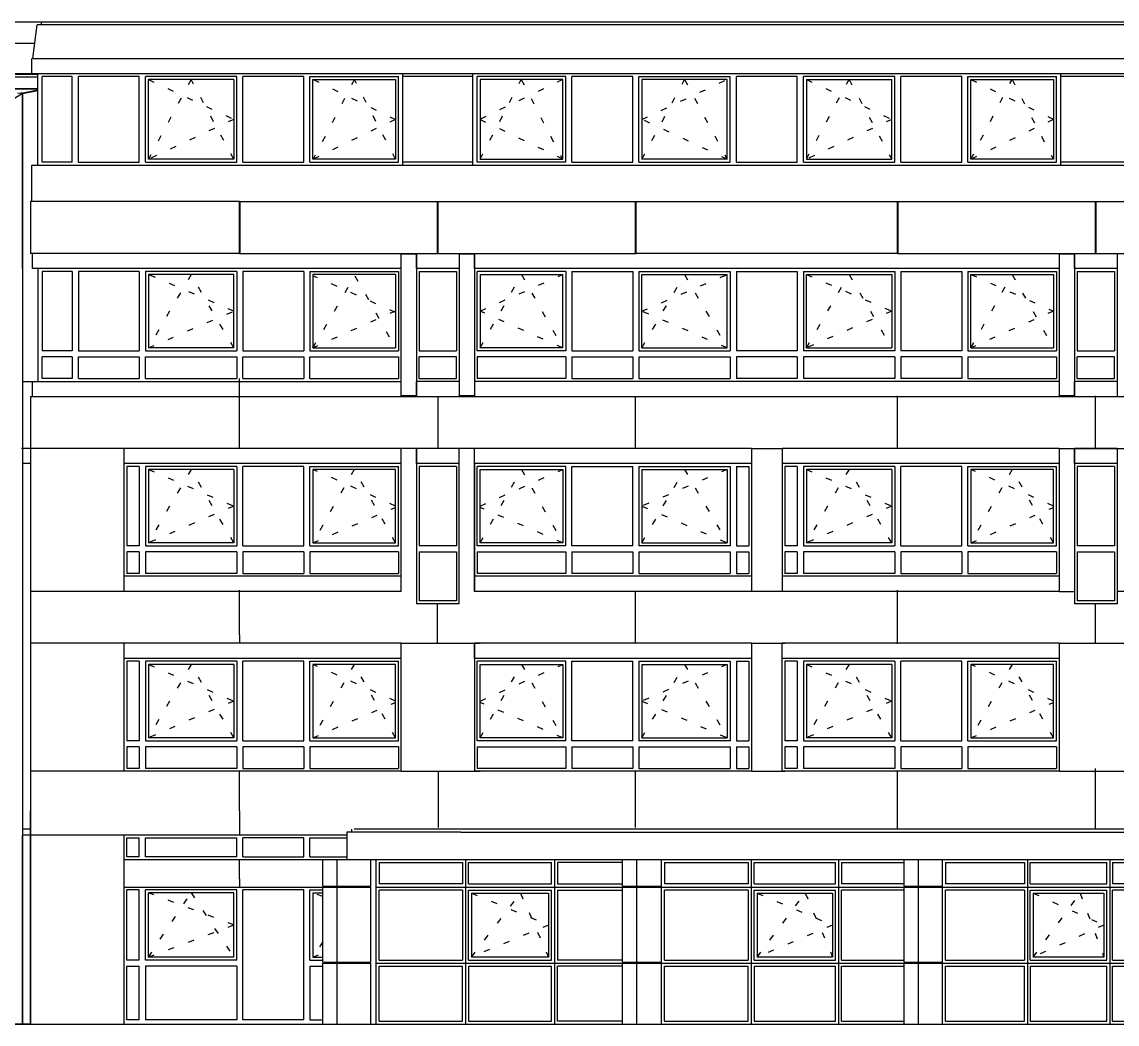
# Model space of a CAD drawing. Header units: metres. Extents: x -54.9 to 38.2, y -3.7 to 17.4.
# Drawn here: x -45.81 to -27.84, y 0 to 16.45 of the extents above; entities that cross this region are included whole.
import ezdxf

# ---------------------------------------------------------------- set-up
doc = ezdxf.new("R2010")
doc.units = ezdxf.units.M
for name, pattern in [('DASHDOT', [2, 1.25, -0.25, 0.25, -0.25]), ('DASHED', [0.75, 0.5, -0.25]), ('DOT', [0.25, 0, -0.25])]:
    doc.linetypes.add(name, pattern=pattern)
doc.layers.add('1', color=7, linetype='DASHED')
doc.layers.add('4', color=7, linetype='DASHDOT')

msp = doc.modelspace()

# ---------------------------------------------------------------- linework, layer by layer
at = {"layer": '1', "color": 1, "linetype": 'CONTINUOUS'}
for p, q in [((-46.123994, 16.45), (-11.996769, 16.45)), ((-45.631785, 15.85), (-45.561793, 16.4)), ((-11.996907, 16.4), (-45.561793, 16.4)), ((-45.491778, 16.4), (-45.491778, 16.45)), ((-46.123994, 16.1), (-45.59997, 16.1)), ((-45.651776, 15.6), (-45.651776, 15.85)), ((-45.631785, 15.85), (9.82732, 15.85)), ((-47.834079, 15.55), (-45.551777, 15.55)), ((-46.123994, 15.6025), (3.827364, 15.6)), ((-45.551777, 15.585), (-46.123994, 15.585)), ((-45.551777, 14.1), (-45.551777, 15.6)), ((-46.888872, 14.60274), (-45.806196, 15.28102)), ((-45.796266, 15.28114), (-45.828098, 15.28118)), ((-45.551777, 15.320001), (-45.806371, 15.27166)), ((-45.551777, 15.327561), (-45.796266, 15.28114)), ((-45.551777, 15.347406), (-45.741458, 15.34748)), ((-45.806371, 15.27166), (-45.806358, 9.2)), ((-45.806371, 15.04647), (-45.806371, 15.1527)), ((-45.651785, 14.1), (3.827364, 14.0975)), ((-45.651785, 13.5), (-45.651785, 14.1)), ((-45.806358, 12.4), (-45.806196, 13.75)), ((-45.671782, 13.5), (-45.671762, 12.65)), ((-45.671758, 13.5), (-45.671762, 13.1)), ((-42.241759, 13.5), (-45.671758, 13.5)), ((-42.241761, 12.65), (-42.241761, 13.5)), ((-42.241759, 13.5), (-38.991767, 13.5)), ((-42.241759, 12.65), (-42.241759, 13.5)), ((-42.231768, 12.65), (-42.231768, 13.5)), ((-38.991769, 12.65), (-38.991769, 13.5)), ((-38.991767, 13.5), (-35.741775, 13.5)), ((-38.991767, 12.65), (-38.991767, 13.5)), ((-38.981776, 12.65), (-38.981776, 13.5)), ((-35.741777, 12.65), (-35.741777, 13.5)), ((-35.741775, 13.5), (-31.441763, 13.5)), ((-35.741775, 12.65), (-35.741775, 13.5)), ((-35.731784, 12.65), (-35.731784, 13.5)), ((-31.441765, 12.65), (-31.441765, 13.5)), ((-31.441763, 13.5), (-28.191771, 13.5)), ((-31.441763, 12.65), (-31.441763, 13.5)), ((-31.431772, 12.65), (-31.431772, 13.5)), ((-28.191773, 12.65), (-28.191773, 13.5)), ((-28.191771, 13.5), (-24.941779, 13.5)), ((-28.191771, 12.65), (-28.191771, 13.5)), ((-28.18178, 12.65), (-28.18178, 13.5)), ((-42.241759, 12.65), (-45.671762, 12.65)), ((-45.641747, 12.4), (-45.641747, 12.65)), ((-42.241759, 12.65), (-38.981776, 12.65)), ((-39.586769, 10.31), (-39.586769, 12.64)), ((-39.586767, 12.64), (-39.586767, 12.65)), ((-39.33677, 12.64), (-39.586767, 12.64)), ((-39.336772, 12.65), (-39.33677, 10.3)), ((-39.336769, 12.4), (-39.336769, 12.64)), ((-38.981776, 12.65), (-35.731784, 12.65)), ((-38.636775, 12.65), (-38.636775, 10.3)), ((-38.636773, 12.64), (-38.636773, 12.65)), ((-38.386789, 12.64), (-38.636773, 12.64)), ((-38.386791, 12.65), (-38.386774, 10.3)), ((-38.38678, 12.4), (-38.38678, 12.65)), ((-31.441763, 12.65), (-35.731784, 12.65)), ((-31.441763, 12.65), (-28.18178, 12.65)), ((-28.786773, 12.65), (-28.786773, 10.3)), ((-28.786771, 12.64), (-28.786771, 12.65)), ((-28.536787, 12.64), (-28.786771, 12.64)), ((-28.536789, 12.65), (-28.536787, 10.3)), ((-28.536787, 12.4), (-28.536787, 12.64)), ((-28.18178, 12.65), (-24.931788, 12.65)), ((-27.836781, 12.65), (-27.836779, 10.3)), ((-45.806358, 12.4), (-45.806353, 0)), ((-39.586769, 12.4), (-45.641747, 12.4)), ((-45.551762, 12.4), (-45.551768, 10.55)), ((-39.586772, 10.55), (-39.586775, 12.4)), ((-38.636775, 12.4), (-39.336769, 12.4)), ((-28.786773, 12.4), (-38.38678, 12.4)), ((-27.836781, 12.4), (-28.536787, 12.4)), ((-45.806358, 10.55), (-39.586769, 10.55)), ((-45.806358, 10.55), (-45.806358, 3.2)), ((-45.641747, 10.3), (-45.641747, 10.55)), ((-42.241761, 9.45), (-42.241761, 10.595)), ((-38.636775, 10.55), (-39.336769, 10.55)), ((-39.336769, 10.31), (-39.336769, 10.55)), ((-28.786773, 10.55), (-38.38678, 10.55)), ((-27.836781, 10.55), (-28.536787, 10.55)), ((-28.536787, 10.31), (-28.536787, 10.55)), ((-45.671773, 10.3), (-45.671749, 0)), ((-45.671762, 10.3), (-11.996776, 10.3)), ((-39.33677, 10.31), (-39.586767, 10.31)), ((-39.586767, 10.3), (-39.586767, 10.31)), ((-38.981776, 9.45), (-38.981776, 10.3)), ((-38.386789, 10.31), (-38.636773, 10.31)), ((-38.636773, 10.3), (-38.636773, 10.31)), ((-35.741777, 9.45), (-35.741777, 10.295)), ((-31.441765, 9.45), (-31.441765, 10.31)), ((-28.536787, 10.31), (-28.786771, 10.31)), ((-28.786771, 10.3), (-28.786771, 10.31)), ((-28.191773, 9.45), (-28.191773, 10.31)), ((-38.386778, 9.45), (-45.821402, 9.45)), ((-39.586769, 9.45), (-44.136777, 9.45)), ((-44.136777, 7.1), (-44.136777, 9.45)), ((-44.136774, 9.2), (-44.136774, 9.45)), ((-39.586769, 7.1), (-39.586769, 9.45)), ((-38.636775, 9.45), (-39.336772, 9.45)), ((-39.336772, 9.45), (-39.336766, 6.9)), ((-39.336769, 9.2), (-39.336769, 9.45)), ((-38.636775, 6.9), (-38.636775, 9.45)), ((-33.836806, 9.45), (-38.386778, 9.45)), ((-38.386778, 7.1), (-38.386778, 9.45)), ((-38.386775, 9.2), (-38.386775, 9.45)), ((-33.836806, 9.45), (-33.836794, 7.1)), ((-33.836806, 9.45), (-33.336781, 9.45)), ((-33.336767, 9.45), (-33.336772, 7.1)), ((-28.786773, 9.45), (-33.336767, 9.45)), ((-28.786773, 9.45), (-28.786777, 7.1)), ((-28.786773, 9.45), (-27.541784, 9.45)), ((-27.836779, 9.45), (-28.536789, 9.45)), ((-28.536789, 9.45), (-28.536783, 6.9)), ((-28.536787, 9.2), (-28.536787, 9.45)), ((-27.836786, 9.45), (-27.836779, 6.9)), ((-45.671762, 9.2), (-45.806358, 9.2)), ((-39.586769, 9.2), (-44.136774, 9.2)), ((-39.586772, 7.35), (-39.586772, 9.2)), ((-38.636775, 9.2), (-39.336769, 9.2)), ((-38.38678, 9.2), (-38.386771, 7.1)), ((-33.836806, 9.2), (-38.386775, 9.2)), ((-28.786773, 9.2), (-33.336768, 9.2)), ((-27.836781, 9.2), (-28.536787, 9.2)), ((-39.586769, 7.35), (-44.136774, 7.35)), ((-44.136774, 7.1), (-44.136774, 7.35)), ((-33.836794, 7.35), (-38.386775, 7.35)), ((-38.386775, 7.1), (-38.386775, 7.35)), ((-28.786777, 7.35), (-33.336778, 7.35)), ((-44.136774, 7.1), (-45.671782, 7.1)), ((-39.586769, 7.1), (-44.136777, 7.1)), ((-42.241761, 6.39113), (-42.241761, 7.125)), ((-33.836806, 7.1), (-38.386778, 7.1)), ((-35.741777, 6.255943), (-35.741777, 7.1)), ((-33.336772, 7.1), (-33.836784, 7.1)), ((-28.786777, 7.1), (-33.336772, 7.1)), ((-31.441765, 6.23926), (-31.441765, 7.125)), ((-28.786777, 7.1), (-28.536789, 7.1)), ((-27.586795, 7.1), (-27.836786, 7.1)), ((-38.636775, 6.9), (-39.336772, 6.9)), ((-38.991769, 6.255943), (-38.991769, 6.9)), ((-27.836783, 6.9), (-28.536789, 6.9)), ((-28.191773, 6.254068), (-28.191773, 6.9)), ((-42.241761, 6.39113), (-42.241761, 6.255943)), ((-44.136777, 6.25), (-45.671782, 6.25)), ((-39.586769, 6.25), (-44.136777, 6.25)), ((-44.136777, 4.15), (-44.136777, 6.25)), ((-44.136774, 6), (-44.136774, 6.25)), ((-39.586769, 4.15), (-39.586769, 6.25)), ((-39.586769, 6.25), (-38.29178, 6.25)), ((-33.836784, 6.25), (-38.386782, 6.25)), ((-38.386782, 6.25), (-38.386771, 4.15)), ((-38.386775, 6), (-38.386775, 6.25)), ((-33.836794, 6.25), (-33.836784, 4.15)), ((-33.836784, 6.25), (-33.291769, 6.25)), ((-28.786773, 6.25), (-33.336781, 6.25)), ((-33.336781, 4.15), (-33.336781, 6.25)), ((-33.336778, 6), (-33.336778, 6.25)), ((-28.786775, 6.25), (-28.786773, 4.15)), ((-28.786775, 6.25), (-27.586791, 6.25)), ((-39.586769, 6), (-44.136774, 6)), ((-33.836794, 6), (-38.386775, 6)), ((-28.786773, 6), (-33.336778, 6)), ((-44.136777, 4.15), (-45.671773, 4.15)), ((-39.586769, 4.15), (-44.136777, 4.15)), ((-42.241761, 3.5), (-42.241761, 4.15)), ((-39.586769, 4.15), (-38.29178, 4.15)), ((-38.981776, 4.15), (-38.981776, 3.225)), ((-33.836784, 4.15), (-38.386782, 4.15)), ((-35.741777, 3.225), (-35.741777, 4.158414)), ((-33.836784, 4.15), (-33.291769, 4.15)), ((-28.786773, 4.15), (-33.336781, 4.15)), ((-31.441765, 3.2), (-31.441765, 4.158414)), ((-28.786773, 4.15), (-27.586791, 4.15)), ((-28.191773, 3.2), (-28.191773, 4.195)), ((-45.671749, 0), (-45.671749, 3.5)), ((-42.241761, 3.5), (-42.241761, 3.1)), ((-45.671773, 3.2), (-45.806358, 3.2)), ((-45.671773, 3.1), (-45.806358, 3.1)), ((-45.806358, 0), (-45.806358, 3.1)), ((-44.136772, 3.1), (-45.671782, 3.1)), ((-40.480298, 3.1), (-44.136772, 3.1)), ((-44.136772, 0), (-44.136772, 3.1)), ((-40.395607, 3.15), (-40.395607, 3.2)), ((-22.204732, 3.2), (-40.359265, 3.2)), ((-38.608757, 3.15), (-21.17097, 3.15)), ((-44.136772, 2.7), (-40.156673, 2.7)), ((-44.136772, 2.25), (-44.136772, 2.7)), ((-42.241761, 2.382203), (-42.241761, 2.7)), ((-40.876249, 2.265), (-40.876249, 2.7)), ((-40.636698, 2.265), (-40.636698, 2.7)), ((-40.156673, 2.7), (-21.926401, 2.7)), ((-40.086217, 2.265), (-40.086217, 2.7)), ((-35.957501, 2.7), (-35.316373, 2.7)), ((-35.957501, 2.265), (-35.957501, 2.7)), ((-35.717901, 2.265), (-35.717901, 2.7)), ((-31.334175, 2.7), (-30.742077, 2.7)), ((-31.334175, 2.265), (-31.334175, 2.7)), ((-31.094575, 2.265), (-31.094575, 2.7)), ((-42.241761, 2.382203), (-42.241761, 2.25)), ((-44.136772, 2.25), (-40.086217, 2.25)), ((-40.876249, 2.265), (-40.086217, 2.265)), ((-40.876249, 1.015), (-40.876249, 2.25)), ((-40.792222, 2.25), (-40.792222, 2.265)), ((-40.648512, 2.25), (-40.648512, 2.265)), ((-40.636698, 1.015), (-40.636698, 2.25)), ((-40.156673, 2.25), (-40.156673, 2.265)), ((-40.086217, 1.015), (-40.086217, 2.25)), ((-35.957501, 2.265), (-35.316373, 2.265)), ((-35.957501, 2.25), (-35.316373, 2.25)), ((-35.957501, 1.015), (-35.957501, 2.25)), ((-35.717901, 1.015), (-35.717901, 2.25)), ((-31.334175, 2.265), (-30.70063, 2.265)), ((-31.334175, 2.25), (-30.70063, 2.25)), ((-31.334175, 1.015), (-31.334175, 2.25)), ((-31.094575, 1.015), (-31.094575, 2.25)), ((-40.876249, 1.015), (-40.086217, 1.015)), ((-40.876249, 1), (-40.086217, 1)), ((-40.876249, 0), (-40.876249, 1)), ((-40.792222, 1), (-40.792222, 1.015)), ((-40.648512, 1), (-40.648512, 1.015)), ((-40.636698, 0), (-40.636698, 1)), ((-40.156673, 1), (-40.156673, 1.015)), ((-40.086217, 0), (-40.086217, 1)), ((-35.957501, 1.015), (-35.316373, 1.015)), ((-35.957501, 1), (-35.316373, 1)), ((-35.957501, 0), (-35.957501, 1)), ((-35.717901, 0), (-35.717901, 1)), ((-31.334175, 1.015), (-30.70063, 1.015)), ((-31.334175, 1), (-30.70063, 1)), ((-31.334175, 0), (-31.334175, 1)), ((-31.094575, 0), (-31.094575, 1)), ((-45.671749, 0), (-54.924245, 0)), ((-49.557766, 0), (-11.996642, 0))]:
    msp.add_line(p, q, dxfattribs=at)
for points in [[(-45.551777, 15.35), (-47.674341, 15.35), (-45.741458, 15.34748)], [(-45.806196, 13.75), (-45.806196, 15.28102), (-45.878092, 15.27719)], [(-38.608757, 3.15), (-40.480298, 3.15), (-40.480298, 2.7)]]:
    msp.add_lwpolyline(points, dxfattribs=at)
at = {"layer": '4', "color": 1, "linetype": 'CONTINUOUS'}
for p, q in [((-45.551777, 14.1), (-45.551777, 15.6)), ((-45.481777, 14.145), (-45.481777, 15.555)), ((-44.986777, 15.555), (-45.481777, 15.555)), ((-44.986777, 14.145), (-44.986777, 15.555)), ((-44.886777, 14.145), (-44.886777, 15.555)), ((-43.886777, 15.555), (-44.886777, 15.555)), ((-43.886777, 14.145), (-43.886777, 15.555)), ((-43.786777, 14.145), (-43.786777, 15.555)), ((-42.286777, 15.555), (-43.786777, 15.555)), ((-42.336777, 15.505), (-43.736777, 15.505)), ((-42.286777, 14.145), (-42.286777, 15.555)), ((-42.186777, 14.145), (-42.186777, 15.555)), ((-41.186777, 15.555), (-42.186777, 15.555)), ((-41.186777, 14.145), (-41.186777, 15.555)), ((-41.086777, 15.555), (-39.631777, 15.555)), ((-41.086777, 14.145), (-41.086777, 15.555)), ((-39.561777, 14.1), (-39.561777, 15.6)), ((-38.41178, 15.555), (-39.561777, 15.555)), ((-38.411789, 14.1), (-38.411789, 15.6)), ((-36.886786, 15.555), (-38.341788, 15.555)), ((-36.886786, 14.145), (-36.886786, 15.555)), ((-36.786786, 14.145), (-36.786786, 15.555)), ((-35.786784, 15.555), (-36.786786, 15.555)), ((-35.786784, 14.145), (-35.786784, 15.555)), ((-35.686784, 14.145), (-35.686784, 15.555)), ((-35.686784, 15.555), (-34.186781, 15.555)), ((-34.236781, 14.195), (-34.236781, 15.505)), ((-34.186781, 14.145), (-34.186781, 15.555)), ((-34.086781, 14.145), (-34.086781, 15.555)), ((-33.086779, 15.555), (-34.086781, 15.555)), ((-33.086779, 14.145), (-33.086779, 15.555)), ((-32.986779, 14.145), (-32.986779, 15.555)), ((-31.486776, 15.555), (-32.986779, 15.555)), ((-32.936779, 15.505), (-31.536777, 15.505)), ((-32.936779, 15.505), (-32.936779, 14.195)), ((-31.536777, 14.195), (-31.536777, 15.505)), ((-31.486776, 14.145), (-31.486776, 15.555)), ((-31.386776, 14.145), (-31.386776, 15.555)), ((-30.386775, 15.555), (-31.386776, 15.555)), ((-30.386775, 14.145), (-30.386775, 15.555)), ((-30.286774, 14.145), (-30.286774, 15.555)), ((-30.286774, 15.555), (-28.831772, 15.555)), ((-28.831772, 14.145), (-28.831772, 15.555)), ((-27.611784, 15.555), (-28.761781, 15.555)), ((-28.761772, 14.1), (-28.761772, 15.6)), ((-44.986777, 14.145), (-45.481777, 14.145)), ((-44.886777, 14.145), (-43.886777, 14.145)), ((-43.786777, 14.145), (-42.286777, 14.145)), ((-42.186777, 14.145), (-41.186777, 14.145)), ((-38.41178, 14.145), (-39.561777, 14.145)), ((-36.786786, 14.145), (-35.786784, 14.145)), ((-35.686784, 14.145), (-34.186781, 14.145)), ((-34.236781, 14.195), (-35.636784, 14.195)), ((-34.086781, 14.145), (-33.086779, 14.145)), ((-32.986779, 14.145), (-31.486776, 14.145)), ((-32.936779, 14.195), (-31.536777, 14.195)), ((-31.386776, 14.145), (-30.386775, 14.145)), ((-30.286774, 14.145), (-28.831772, 14.145)), ((-27.611784, 14.145), (-28.761781, 14.145)), ((-45.551763, 12.4), (-45.551763, 10.55)), ((-45.551759, 12.4), (-45.551759, 10.55)), ((-45.48176, 12.355), (-45.48176, 11.05)), ((-44.98676, 12.355), (-45.48176, 12.355)), ((-44.98676, 12.355), (-44.98676, 11.05)), ((-44.88676, 12.355), (-44.88676, 11.05)), ((-43.886762, 12.355), (-44.88676, 12.355)), ((-43.886762, 12.355), (-43.886762, 11.05)), ((-43.786762, 12.355), (-43.786762, 11.05)), ((-42.286764, 12.355), (-43.786762, 12.355)), ((-42.286764, 12.355), (-42.286764, 11.05)), ((-42.186764, 12.355), (-42.186764, 11.05)), ((-41.186766, 12.355), (-42.186764, 12.355)), ((-41.186766, 12.355), (-41.186766, 11.05)), ((-41.086766, 12.355), (-39.631768, 12.355)), ((-41.086766, 12.355), (-41.086766, 11.05)), ((-39.681768, 12.305), (-39.681768, 11.1)), ((-39.631768, 12.355), (-39.631768, 11.05)), ((-39.291767, 12.355), (-39.291767, 11.05)), ((-39.291767, 12.355), (-38.681785, 12.355)), ((-38.681785, 12.355), (-38.681785, 11.05)), ((-36.886784, 12.355), (-38.341784, 12.355)), ((-38.341784, 11.05), (-38.341784, 12.355)), ((-38.291784, 12.305), (-38.291784, 11.1)), ((-38.291784, 12.305), (-36.936784, 12.305)), ((-36.936784, 11.1), (-36.936784, 12.305)), ((-36.886784, 12.355), (-36.886784, 11.05)), ((-36.786784, 12.355), (-36.786784, 11.05)), ((-36.786784, 12.355), (-35.786784, 12.355)), ((-35.786784, 12.355), (-35.786784, 11.05)), ((-35.686784, 12.355), (-35.686784, 11.05)), ((-35.686784, 12.355), (-34.186785, 12.355)), ((-34.186785, 12.355), (-34.186785, 11.05)), ((-34.086785, 12.355), (-34.086785, 11.05)), ((-34.086785, 12.355), (-33.086785, 12.355)), ((-33.086785, 12.355), (-33.086785, 11.05)), ((-32.986785, 12.355), (-32.986785, 11.05)), ((-32.986785, 12.355), (-31.486785, 12.355)), ((-31.486785, 12.355), (-31.486785, 11.05)), ((-31.386785, 12.355), (-31.386785, 11.05)), ((-31.386785, 12.355), (-30.386785, 12.355)), ((-30.386785, 12.355), (-30.386785, 11.05)), ((-30.286785, 12.355), (-30.286785, 11.05)), ((-30.286785, 12.355), (-28.831785, 12.355)), ((-28.831785, 12.355), (-28.831785, 11.05)), ((-28.491778, 12.355), (-28.491778, 11.05)), ((-28.491778, 12.355), (-27.881778, 12.355)), ((-27.881778, 12.355), (-27.881778, 11.05)), ((-44.98676, 11.05), (-45.48176, 11.05)), ((-44.88676, 11.05), (-43.886762, 11.05)), ((-43.786762, 11.05), (-42.286764, 11.05)), ((-42.336764, 11.1), (-43.736762, 11.1)), ((-42.186764, 11.05), (-41.186766, 11.05)), ((-41.086766, 11.05), (-39.631768, 11.05)), ((-39.291767, 11.05), (-38.681785, 11.05)), ((-36.886784, 11.05), (-38.341784, 11.05)), ((-36.936784, 11.1), (-38.291784, 11.1)), ((-36.786784, 11.05), (-35.786784, 11.05)), ((-35.686784, 11.05), (-34.186785, 11.05)), ((-33.086785, 11.05), (-34.086785, 11.05)), ((-31.486785, 11.05), (-32.986785, 11.05)), ((-32.936785, 11.1), (-31.536785, 11.1)), ((-30.386785, 11.05), (-31.386785, 11.05)), ((-30.286785, 11.05), (-28.831785, 11.05)), ((-30.236785, 11.1), (-28.881785, 11.1)), ((-28.491778, 11.05), (-27.881778, 11.05)), ((-44.98676, 10.95), (-45.48176, 10.95)), ((-45.48176, 10.595), (-45.48176, 10.95)), ((-44.98676, 10.95), (-44.98676, 10.595)), ((-44.88676, 10.95), (-43.886762, 10.95)), ((-44.88676, 10.595), (-44.88676, 10.95)), ((-43.886762, 10.95), (-43.886762, 10.595)), ((-43.786762, 10.95), (-42.286764, 10.95)), ((-43.786762, 10.595), (-43.786762, 10.95)), ((-42.286764, 10.95), (-42.286764, 10.595)), ((-42.186764, 10.95), (-41.186766, 10.95)), ((-42.186764, 10.595), (-42.186764, 10.95)), ((-41.186766, 10.95), (-41.186766, 10.595)), ((-41.086766, 10.95), (-39.631768, 10.95)), ((-41.086766, 10.595), (-41.086766, 10.95)), ((-39.631768, 10.95), (-39.631768, 10.595)), ((-38.681785, 10.95), (-39.291767, 10.95)), ((-39.291767, 10.595), (-39.291767, 10.95)), ((-38.681785, 10.595), (-38.681785, 10.95)), ((-36.886784, 10.95), (-38.341784, 10.95)), ((-38.341784, 10.95), (-38.341784, 10.595)), ((-36.886784, 10.95), (-36.886784, 10.595)), ((-36.786784, 10.95), (-35.786784, 10.95)), ((-36.786784, 10.95), (-36.786784, 10.595)), ((-35.786784, 10.95), (-35.786784, 10.595)), ((-35.686784, 10.95), (-34.186785, 10.95)), ((-35.686784, 10.95), (-35.686784, 10.595)), ((-34.186785, 10.95), (-34.186785, 10.595)), ((-33.086785, 10.95), (-34.086785, 10.95)), ((-34.086785, 10.95), (-34.086785, 10.595)), ((-33.086785, 10.95), (-33.086785, 10.595)), ((-31.486785, 10.95), (-32.986785, 10.95)), ((-32.986785, 10.95), (-32.986785, 10.595)), ((-31.486785, 10.95), (-31.486785, 10.595)), ((-30.386785, 10.95), (-31.386785, 10.95)), ((-31.386785, 10.95), (-31.386785, 10.595)), ((-30.386785, 10.95), (-30.386785, 10.595)), ((-30.286785, 10.95), (-28.831785, 10.95)), ((-30.286785, 10.95), (-30.286785, 10.595)), ((-28.831785, 10.95), (-28.831785, 10.595)), ((-27.881778, 10.95), (-28.491778, 10.95)), ((-28.491778, 10.595), (-28.491778, 10.95)), ((-27.881778, 10.595), (-27.881778, 10.95)), ((-44.98676, 10.595), (-45.48176, 10.595)), ((-44.88676, 10.595), (-43.886762, 10.595)), ((-43.786762, 10.595), (-42.286764, 10.595)), ((-42.186764, 10.595), (-41.186766, 10.595)), ((-41.086766, 10.595), (-39.631768, 10.595)), ((-39.291767, 10.595), (-38.681785, 10.595)), ((-36.886784, 10.595), (-38.341784, 10.595)), ((-36.786784, 10.595), (-35.786784, 10.595)), ((-35.686784, 10.595), (-34.186785, 10.595)), ((-33.086785, 10.595), (-34.086785, 10.595)), ((-31.486785, 10.595), (-32.986785, 10.595)), ((-30.386785, 10.595), (-31.386785, 10.595)), ((-30.286785, 10.595), (-28.831785, 10.595)), ((-28.491778, 10.595), (-27.881778, 10.595)), ((-43.886773, 9.155), (-44.091774, 9.155)), ((-44.091774, 9.155), (-44.091774, 7.85)), ((-43.886773, 9.155), (-43.886773, 7.85)), ((-43.786773, 9.155), (-43.786773, 7.85)), ((-42.28677, 9.155), (-43.786773, 9.155)), ((-42.28677, 9.155), (-42.28677, 7.85)), ((-42.186769, 7.85), (-42.186769, 9.155)), ((-41.186767, 9.155), (-42.186769, 9.155)), ((-41.186767, 7.85), (-41.186767, 9.155)), ((-41.086767, 7.85), (-41.086767, 9.155)), ((-41.086767, 9.155), (-39.631763, 9.155)), ((-39.631763, 7.85), (-39.631763, 9.155)), ((-39.291762, 9.155), (-39.291762, 7.85)), ((-38.681781, 9.155), (-39.291762, 9.155)), ((-38.681781, 9.155), (-38.681781, 7.85)), ((-38.34178, 7.85), (-38.34178, 9.155)), ((-36.886784, 9.155), (-38.34178, 9.155)), ((-36.886784, 7.85), (-36.886784, 9.155)), ((-36.786784, 7.85), (-36.786784, 9.155)), ((-36.786784, 9.155), (-35.786786, 9.155)), ((-35.786786, 7.85), (-35.786786, 9.155)), ((-35.686787, 9.155), (-35.686787, 7.85)), ((-35.686787, 9.155), (-34.18679, 9.155)), ((-34.18679, 9.155), (-34.18679, 7.85)), ((-34.086791, 9.155), (-34.086791, 7.85)), ((-34.086791, 9.155), (-33.881791, 9.155)), ((-33.881791, 9.155), (-33.881791, 7.85)), ((-33.08677, 9.155), (-33.291769, 9.155)), ((-33.291769, 9.155), (-33.291769, 7.85)), ((-33.08677, 9.155), (-33.08677, 7.85)), ((-32.98677, 9.155), (-32.98677, 7.85)), ((-31.486774, 9.155), (-32.98677, 9.155)), ((-31.486774, 9.155), (-31.486774, 7.85)), ((-31.386774, 7.85), (-31.386774, 9.155)), ((-30.386776, 9.155), (-31.386774, 9.155)), ((-30.386776, 7.85), (-30.386776, 9.155)), ((-30.286777, 7.85), (-30.286777, 9.155)), ((-30.286777, 9.155), (-28.83178, 9.155)), ((-28.83178, 7.85), (-28.83178, 9.155)), ((-28.491778, 9.155), (-28.491778, 7.85)), ((-27.881786, 9.155), (-28.491778, 9.155)), ((-27.881786, 9.155), (-27.881786, 7.85)), ((-43.886773, 7.85), (-44.091774, 7.85)), ((-44.091774, 7.75), (-44.091774, 7.395)), ((-43.886773, 7.75), (-44.091774, 7.75)), ((-43.886773, 7.75), (-43.886773, 7.395)), ((-43.786773, 7.85), (-42.28677, 7.85)), ((-42.28677, 7.75), (-43.786773, 7.75)), ((-43.786773, 7.75), (-43.786773, 7.395)), ((-42.28677, 7.75), (-42.28677, 7.395)), ((-42.186769, 7.85), (-41.186767, 7.85)), ((-42.186769, 7.75), (-42.186769, 7.395)), ((-41.186767, 7.75), (-42.186769, 7.75)), ((-41.186767, 7.75), (-41.186767, 7.395)), ((-41.086767, 7.85), (-39.631763, 7.85)), ((-41.086767, 7.75), (-41.086767, 7.395)), ((-39.631763, 7.75), (-41.086767, 7.75)), ((-39.631763, 7.75), (-39.631763, 7.395)), ((-38.681781, 7.85), (-39.291762, 7.85)), ((-39.291762, 7.75), (-38.681781, 7.75)), ((-39.291762, 7.75), (-39.291762, 6.945)), ((-38.681781, 7.75), (-38.681781, 6.945)), ((-36.886784, 7.85), (-38.34178, 7.85)), ((-38.34178, 7.75), (-38.34178, 7.395)), ((-38.34178, 7.75), (-36.886784, 7.75)), ((-36.886784, 7.75), (-36.886784, 7.395)), ((-35.786786, 7.85), (-36.786784, 7.85)), ((-36.786784, 7.75), (-36.786784, 7.395)), ((-36.786784, 7.75), (-35.786786, 7.75)), ((-35.786786, 7.75), (-35.786786, 7.395)), ((-34.18679, 7.85), (-35.686787, 7.85)), ((-35.686787, 7.75), (-34.18679, 7.75)), ((-35.686787, 7.75), (-35.686787, 7.395)), ((-34.18679, 7.75), (-34.18679, 7.395)), ((-34.086791, 7.85), (-33.881791, 7.85)), ((-34.086791, 7.75), (-34.086791, 7.395)), ((-34.086791, 7.75), (-33.881791, 7.75)), ((-33.881791, 7.75), (-33.881791, 7.395)), ((-33.08677, 7.85), (-33.291769, 7.85)), ((-33.291769, 7.75), (-33.291769, 7.395)), ((-33.08677, 7.75), (-33.291769, 7.75)), ((-33.08677, 7.75), (-33.08677, 7.395)), ((-32.98677, 7.85), (-31.486774, 7.85)), ((-31.486774, 7.75), (-32.98677, 7.75)), ((-32.98677, 7.75), (-32.98677, 7.395)), ((-31.486774, 7.75), (-31.486774, 7.395)), ((-31.386774, 7.85), (-30.386776, 7.85)), ((-31.386774, 7.75), (-31.386774, 7.395)), ((-30.386776, 7.75), (-31.386774, 7.75)), ((-30.386776, 7.75), (-30.386776, 7.395)), ((-30.286777, 7.85), (-28.83178, 7.85)), ((-30.286777, 7.75), (-30.286777, 7.395)), ((-28.83178, 7.75), (-30.286777, 7.75)), ((-28.83178, 7.75), (-28.83178, 7.395)), ((-27.881786, 7.85), (-28.491778, 7.85)), ((-28.491778, 7.75), (-27.881786, 7.75)), ((-28.491778, 7.75), (-28.491778, 6.945)), ((-27.881786, 7.75), (-27.881786, 6.945)), ((-43.886773, 7.395), (-44.091774, 7.395)), ((-42.28677, 7.395), (-43.786773, 7.395)), ((-42.186769, 7.395), (-41.186767, 7.395)), ((-41.086767, 7.395), (-39.631763, 7.395)), ((-36.886784, 7.395), (-38.34178, 7.395)), ((-35.786786, 7.395), (-36.786784, 7.395)), ((-35.686787, 7.395), (-34.18679, 7.395)), ((-34.086791, 7.395), (-33.881791, 7.395)), ((-33.08677, 7.395), (-33.291769, 7.395)), ((-31.486774, 7.395), (-32.98677, 7.395)), ((-31.386774, 7.395), (-30.386776, 7.395)), ((-30.286777, 7.395), (-28.83178, 7.395)), ((-38.681781, 6.945), (-39.291762, 6.945)), ((-27.881786, 6.945), (-28.491778, 6.945)), ((-43.886773, 5.955), (-44.091774, 5.955)), ((-44.091774, 5.955), (-44.091774, 4.65)), ((-43.886773, 5.955), (-43.886773, 4.65)), ((-43.786773, 5.955), (-43.786773, 4.65)), ((-42.28677, 5.955), (-43.786773, 5.955)), ((-42.28677, 5.955), (-42.28677, 4.65)), ((-42.186769, 4.65), (-42.186769, 5.955)), ((-41.186767, 5.955), (-42.186769, 5.955)), ((-41.186767, 4.65), (-41.186767, 5.955)), ((-41.086767, 4.65), (-41.086767, 5.955)), ((-41.086767, 5.955), (-39.631763, 5.955)), ((-39.631763, 4.65), (-39.631763, 5.955)), ((-38.34178, 4.65), (-38.34178, 5.955)), ((-36.886784, 5.955), (-38.34178, 5.955)), ((-36.886784, 4.65), (-36.886784, 5.955)), ((-36.786784, 4.65), (-36.786784, 5.955)), ((-36.786784, 5.955), (-35.786786, 5.955)), ((-35.786786, 4.65), (-35.786786, 5.955)), ((-35.686787, 5.955), (-35.686787, 4.65)), ((-35.686787, 5.955), (-34.18679, 5.955)), ((-34.18679, 5.955), (-34.18679, 4.65)), ((-34.086791, 5.955), (-34.086791, 4.65)), ((-34.086791, 5.955), (-33.881791, 5.955)), ((-33.881791, 5.955), (-33.881791, 4.65)), ((-33.08677, 5.955), (-33.291769, 5.955)), ((-33.291769, 5.955), (-33.291769, 4.65)), ((-33.08677, 5.955), (-33.08677, 4.65)), ((-32.98677, 5.955), (-32.98677, 4.65)), ((-31.486774, 5.955), (-32.98677, 5.955)), ((-31.486774, 5.955), (-31.486774, 4.65)), ((-31.386774, 4.65), (-31.386774, 5.955)), ((-30.386776, 5.955), (-31.386774, 5.955)), ((-30.386776, 4.65), (-30.386776, 5.955)), ((-30.286777, 4.65), (-30.286777, 5.955)), ((-30.286777, 5.955), (-28.83178, 5.955)), ((-28.83178, 4.65), (-28.83178, 5.955)), ((-43.886773, 4.65), (-44.091774, 4.65)), ((-44.091774, 4.55), (-44.091774, 4.195)), ((-43.886773, 4.55), (-44.091774, 4.55)), ((-43.886773, 4.55), (-43.886773, 4.195)), ((-43.786773, 4.65), (-42.28677, 4.65)), ((-42.28677, 4.55), (-43.786773, 4.55)), ((-43.786773, 4.55), (-43.786773, 4.195)), ((-42.28677, 4.55), (-42.28677, 4.195)), ((-42.186769, 4.65), (-41.186767, 4.65)), ((-42.186769, 4.55), (-42.186769, 4.195)), ((-41.186767, 4.55), (-42.186769, 4.55)), ((-41.186767, 4.55), (-41.186767, 4.195)), ((-41.086767, 4.65), (-39.631763, 4.65)), ((-41.086767, 4.55), (-41.086767, 4.195)), ((-39.631763, 4.55), (-41.086767, 4.55)), ((-39.631763, 4.55), (-39.631763, 4.195)), ((-36.886784, 4.65), (-38.34178, 4.65)), ((-38.34178, 4.55), (-38.34178, 4.195)), ((-38.34178, 4.55), (-36.886784, 4.55)), ((-36.886784, 4.55), (-36.886784, 4.195)), ((-35.786786, 4.65), (-36.786784, 4.65)), ((-36.786784, 4.55), (-36.786784, 4.195)), ((-36.786784, 4.55), (-35.786786, 4.55)), ((-35.786786, 4.55), (-35.786786, 4.195)), ((-34.18679, 4.65), (-35.686787, 4.65)), ((-35.686787, 4.55), (-34.18679, 4.55)), ((-35.686787, 4.55), (-35.686787, 4.195)), ((-34.18679, 4.55), (-34.18679, 4.195)), ((-34.086791, 4.65), (-33.881791, 4.65)), ((-34.086791, 4.55), (-34.086791, 4.195)), ((-34.086791, 4.55), (-33.881791, 4.55)), ((-33.881791, 4.55), (-33.881791, 4.195)), ((-33.08677, 4.65), (-33.291769, 4.65)), ((-33.291769, 4.55), (-33.291769, 4.195)), ((-33.08677, 4.55), (-33.291769, 4.55)), ((-33.08677, 4.55), (-33.08677, 4.195)), ((-32.98677, 4.65), (-31.486774, 4.65)), ((-31.486774, 4.55), (-32.98677, 4.55)), ((-32.98677, 4.55), (-32.98677, 4.195)), ((-31.486774, 4.55), (-31.486774, 4.195)), ((-31.386774, 4.65), (-30.386776, 4.65)), ((-31.386774, 4.55), (-31.386774, 4.195)), ((-30.386776, 4.55), (-31.386774, 4.55)), ((-30.386776, 4.55), (-30.386776, 4.195)), ((-30.286777, 4.65), (-28.83178, 4.65)), ((-30.286777, 4.55), (-30.286777, 4.195)), ((-28.83178, 4.55), (-30.286777, 4.55)), ((-28.83178, 4.55), (-28.83178, 4.195)), ((-43.886773, 4.195), (-44.091774, 4.195)), ((-42.28677, 4.195), (-43.786773, 4.195)), ((-42.186769, 4.195), (-41.186767, 4.195)), ((-41.086767, 4.195), (-39.631763, 4.195)), ((-36.886784, 4.195), (-38.34178, 4.195)), ((-35.786786, 4.195), (-36.786784, 4.195)), ((-35.686787, 4.195), (-34.18679, 4.195)), ((-34.086791, 4.195), (-33.881791, 4.195)), ((-33.08677, 4.195), (-33.291769, 4.195)), ((-31.486774, 4.195), (-32.98677, 4.195)), ((-31.386774, 4.195), (-30.386776, 4.195)), ((-30.286777, 4.195), (-28.83178, 4.195)), ((-44.091765, 2.745), (-44.091765, 3.055)), ((-44.091765, 3.055), (-43.886766, 3.055)), ((-43.886766, 2.745), (-43.886766, 3.055)), ((-43.786766, 2.745), (-43.786766, 3.055)), ((-43.786766, 3.055), (-42.28677, 3.055)), ((-42.28677, 2.745), (-42.28677, 3.055)), ((-42.18677, 2.745), (-42.18677, 3.055)), ((-41.186773, 3.055), (-42.18677, 3.055)), ((-41.186773, 2.745), (-41.186773, 3.055)), ((-41.086773, 3.055), (-40.480298, 3.055)), ((-41.086773, 2.745), (-41.086773, 3.055)), ((-43.886766, 2.745), (-44.091765, 2.745)), ((-42.28677, 2.745), (-43.786766, 2.745)), ((-42.18677, 2.745), (-41.186773, 2.745)), ((-41.086773, 2.745), (-40.480298, 2.745)), ((-40.000696, 0), (-40.000696, 2.7)), ((-38.53187, 2.7), (-38.53187, 0)), ((-37.06957, 2.7), (-37.06957, 0)), ((-35.316382, 0), (-35.316382, 2.7)), ((-33.84313, 2.7), (-33.84313, 0)), ((-32.410041, 2.7), (-32.410041, 0)), ((-30.700639, 0), (-30.700639, 2.7)), ((-29.309853, 2.7), (-29.309853, 0)), ((-27.958483, 2.7), (-27.958483, 0)), ((-39.950888, 2.65), (-38.581678, 2.65)), ((-39.950888, 2.65), (-39.950888, 2.3)), ((-38.581678, 2.65), (-38.581678, 2.3)), ((-38.482284, 2.65), (-37.119156, 2.65)), ((-38.482284, 2.3), (-38.482284, 2.65)), ((-37.119156, 2.3), (-37.119156, 2.65)), ((-35.957501, 2.65), (-37.020289, 2.65)), ((-37.020289, 2.65), (-37.020289, 2.3)), ((-35.267236, 2.65), (-33.892277, 2.65)), ((-35.267236, 2.65), (-35.267236, 2.3)), ((-33.892277, 2.65), (-33.892277, 2.3)), ((-33.794321, 2.65), (-32.45885, 2.65)), ((-33.794321, 2.3), (-33.794321, 2.65)), ((-32.45885, 2.3), (-32.45885, 2.65)), ((-32.361626, 2.65), (-31.334175, 2.65)), ((-32.361626, 2.65), (-32.361626, 2.3)), ((-30.652429, 2.65), (-29.358063, 2.65)), ((-30.652429, 2.65), (-30.652429, 2.3)), ((-29.358063, 2.65), (-29.358063, 2.3)), ((-29.262187, 2.65), (-28.006149, 2.65)), ((-29.262187, 2.3), (-29.262187, 2.65)), ((-28.006149, 2.3), (-28.006149, 2.65)), ((-27.91143, 2.65), (-26.973257, 2.65)), ((-27.91143, 2.65), (-27.91143, 2.3)), ((-44.091765, 1.05), (-44.091765, 2.205)), ((-43.886766, 2.205), (-44.091765, 2.205)), ((-43.886766, 1.05), (-43.886766, 2.205)), ((-43.786766, 1.05), (-43.786766, 2.205)), ((-42.28677, 2.205), (-43.786766, 2.205)), ((-42.28677, 1.05), (-42.28677, 2.205)), ((-42.18677, 0.07), (-42.18677, 2.205)), ((-41.186773, 2.205), (-42.18677, 2.205)), ((-41.186773, 0.07), (-41.186773, 2.205)), ((-41.086773, 2.205), (-40.876249, 2.205)), ((-41.086773, 1.05), (-41.086773, 2.205)), ((-40.000696, 2.25), (-35.957501, 2.25)), ((-38.581678, 2.3), (-39.950888, 2.3)), ((-39.950888, 1.05), (-39.950888, 2.2)), ((-38.581678, 2.2), (-39.950888, 2.2)), ((-38.581678, 2.19904), (-38.581678, 1.05)), ((-38.482284, 2.3), (-37.119156, 2.3)), ((-38.482284, 2.2), (-37.119156, 2.2)), ((-38.482284, 1.05), (-38.482284, 2.2)), ((-37.119156, 1.05), (-37.119156, 2.2)), ((-37.020289, 2.3), (-35.957501, 2.3)), ((-37.020289, 2.2), (-35.957501, 2.2)), ((-37.020289, 2.19904), (-37.020289, 1.05)), ((-35.616273, 2.25), (-35.616273, 2.265)), ((-35.316382, 2.25), (-31.334175, 2.25)), ((-33.892277, 2.3), (-35.267236, 2.3)), ((-35.267236, 1.05), (-35.267236, 2.2)), ((-33.892277, 2.2), (-35.267236, 2.2)), ((-33.892277, 2.19904), (-33.892277, 1.05)), ((-33.794321, 2.3), (-32.45885, 2.3)), ((-33.794321, 2.2), (-32.45885, 2.2)), ((-33.794321, 1.05), (-33.794321, 2.2)), ((-32.45885, 1.05), (-32.45885, 2.2)), ((-31.334175, 2.3), (-32.361626, 2.3)), ((-32.361626, 1.05), (-32.361626, 2.2)), ((-31.334175, 2.2), (-32.361626, 2.2)), ((-30.988491, 2.25), (-30.988491, 2.265)), ((-30.700639, 2.25), (-26.973257, 2.25)), ((-29.358063, 2.3), (-30.652429, 2.3)), ((-30.652429, 1.05), (-30.652429, 2.2)), ((-29.358063, 2.2), (-30.652429, 2.2)), ((-29.358063, 2.19904), (-29.358063, 1.05)), ((-29.262187, 2.3), (-28.006149, 2.3)), ((-29.262187, 2.2), (-28.006149, 2.2)), ((-29.262187, 1.05), (-29.262187, 2.2)), ((-28.006149, 1.05), (-28.006149, 2.2)), ((-26.973257, 2.3), (-27.91143, 2.3)), ((-27.91143, 1.05), (-27.91143, 2.2)), ((-26.973257, 2.2), (-27.91143, 2.2)), ((-41.036773, 2.155), (-40.876249, 2.155)), ((-41.036773, 2.155), (-41.036773, 1.1)), ((-38.432697, 2.15), (-38.432697, 1.1)), ((-33.745512, 2.15), (-33.745512, 1.1)), ((-29.21452, 2.15), (-29.21452, 1.1)), ((-41.036773, 1.1), (-40.876249, 1.1)), ((-43.886766, 1.05), (-44.091765, 1.05)), ((-44.091765, 0.07), (-44.091765, 0.95)), ((-44.091765, 0.95), (-43.886766, 0.95)), ((-43.886766, 0.07), (-43.886766, 0.95)), ((-42.28677, 1.05), (-43.786766, 1.05)), ((-42.28677, 0.95), (-43.786766, 0.95)), ((-43.786766, 0.95), (-43.786766, 0.07)), ((-42.28677, 0.95), (-42.28677, 0.07)), ((-41.086773, 1.05), (-40.876249, 1.05)), ((-41.086773, 0.95), (-40.876249, 0.95)), ((-41.086773, 0.95), (-41.086773, 0.07)), ((-40.000696, 1), (-35.957501, 1)), ((-39.950888, 1.05), (-38.581678, 1.05)), ((-39.950888, 0.05), (-39.950888, 0.95)), ((-39.950888, 0.95), (-38.581678, 0.95)), ((-38.581678, 0.05), (-38.581678, 0.95)), ((-38.482284, 1.05), (-37.119156, 1.05)), ((-38.482284, 0.95), (-37.119156, 0.95)), ((-38.482284, 0.95), (-38.482284, 0.05)), ((-37.119156, 0.05), (-37.119156, 0.95)), ((-35.957501, 1.05), (-37.020289, 1.05)), ((-37.020289, 0.05), (-37.020289, 0.95)), ((-35.957501, 0.95), (-37.020289, 0.95)), ((-35.616273, 1), (-35.616273, 1.015)), ((-35.316382, 1), (-31.334175, 1)), ((-35.267236, 1.05), (-33.892277, 1.05)), ((-35.267236, 0.05), (-35.267236, 0.95)), ((-35.267236, 0.95), (-33.892277, 0.95)), ((-33.892277, 0.05), (-33.892277, 0.95)), ((-33.794321, 1.05), (-32.45885, 1.05)), ((-33.794321, 0.95), (-32.45885, 0.95)), ((-33.794321, 0.95), (-33.794321, 0.05)), ((-32.45885, 0.05), (-32.45885, 0.95)), ((-32.361626, 1.05), (-31.334175, 1.05)), ((-32.361626, 0.05), (-32.361626, 0.95)), ((-32.361626, 0.95), (-31.334175, 0.95)), ((-30.988491, 1), (-30.988491, 1.015)), ((-30.700639, 1), (-26.973257, 1)), ((-30.652429, 1.05), (-29.358063, 1.05)), ((-30.652429, 0.05), (-30.652429, 0.95)), ((-30.652429, 0.95), (-29.358063, 0.95)), ((-29.358063, 0.05), (-29.358063, 0.95)), ((-29.262187, 1.05), (-28.006149, 1.05)), ((-29.262187, 0.95), (-28.006149, 0.95)), ((-29.262187, 0.95), (-29.262187, 0.05)), ((-28.006149, 0.05), (-28.006149, 0.95)), ((-27.91143, 1.05), (-26.973257, 1.05)), ((-27.91143, 0.05), (-27.91143, 0.95)), ((-27.91143, 0.95), (-26.973257, 0.95)), ((-43.886766, 0.07), (-44.091765, 0.07)), ((-42.28677, 0.07), (-43.786766, 0.07)), ((-41.186773, 0.07), (-42.18677, 0.07)), ((-41.086773, 0.07), (-40.876249, 0.07)), ((-39.950888, 0.05), (-38.581678, 0.05)), ((-38.482284, 0.05), (-37.119156, 0.05)), ((-35.957501, 0.05), (-37.020289, 0.05)), ((-35.267236, 0.05), (-33.892277, 0.05)), ((-33.794321, 0.05), (-32.45885, 0.05)), ((-32.361626, 0.05), (-31.334175, 0.05)), ((-30.652429, 0.05), (-29.358063, 0.05)), ((-29.262187, 0.05), (-28.006149, 0.05)), ((-27.91143, 0.05), (-26.973257, 0.05))]:
    msp.add_line(p, q, dxfattribs=at)
at = {"layer": '4', "color": 1, "linetype": 'DOT'}
for p, q in [((-39.681768, 11.68106), (-41.036766, 12.28356)), ((-39.681768, 11.7025), (-41.036766, 11.1)), ((-39.681764, 8.5025), (-41.036767, 9.105)), ((-38.29178, 8.5025), (-36.936783, 9.105)), ((-28.88178, 8.5025), (-30.236777, 9.105)), ((-39.681764, 5.3025), (-41.036767, 5.905)), ((-38.29178, 5.3025), (-36.936783, 5.905)), ((-28.88178, 5.3025), (-30.236777, 5.905)), ((-40.876249, 2.092508), (-41.036773, 2.155)), ((-40.876249, 1.349967), (-41.036773, 1.1)), ((-41.036773, 1.1), (-40.876249, 1.162492))]:
    msp.add_line(p, q, dxfattribs=at)
at = {"layer": '4', "color": 1, "linetype": 'CONTINUOUS'}
for points in [[(-42.336777, 15.505), (-42.336777, 14.195), (-43.736777, 14.195), (-43.736777, 15.505)], [(-41.086777, 14.145), (-39.631777, 14.145), (-39.631777, 15.555)], [(-41.036777, 15.505), (-39.681777, 15.505), (-39.681777, 14.195), (-41.036777, 14.195), (-41.036777, 15.505)], [(-36.886786, 14.145), (-38.341788, 14.145), (-38.341788, 15.555)], [(-36.936786, 15.505), (-38.291788, 15.505), (-38.291788, 14.195), (-36.936786, 14.195), (-36.936786, 15.505)], [(-34.236781, 15.505), (-35.636784, 15.505), (-35.636784, 14.195)], [(-30.236774, 14.195), (-30.236774, 15.505), (-28.881772, 15.505), (-28.881772, 14.195), (-30.236774, 14.195)], [(-42.336764, 11.1), (-42.336764, 12.305), (-43.736762, 12.305), (-43.736762, 11.1)], [(-39.681768, 12.305), (-41.036766, 12.305), (-41.036766, 11.1), (-39.681768, 11.1)], [(-35.636784, 11.1), (-35.636784, 12.305), (-34.236785, 12.305)], [(-35.636784, 11.1), (-34.236785, 11.1), (-34.236785, 12.305)], [(-32.936785, 11.1), (-32.936785, 12.305), (-31.536785, 12.305), (-31.536785, 11.1)], [(-30.236785, 11.1), (-30.236785, 12.305), (-28.881785, 12.305), (-28.881785, 11.1)], [(-42.33677, 9.105), (-42.33677, 7.9), (-43.736773, 7.9)], [(-42.33677, 9.105), (-43.736773, 9.105), (-43.736773, 7.9)], [(-41.036767, 7.9), (-39.681764, 7.9), (-39.681764, 9.105), (-41.036767, 9.105), (-41.036767, 7.9)], [(-36.936783, 7.9), (-38.29178, 7.9), (-38.29178, 9.105), (-36.936783, 9.105), (-36.936783, 7.9)], [(-35.636787, 9.105), (-35.636787, 7.9), (-34.23679, 7.9)], [(-35.636787, 9.105), (-34.23679, 9.105), (-34.23679, 7.9)], [(-31.536774, 9.105), (-31.536774, 7.9), (-32.93677, 7.9)], [(-31.536774, 9.105), (-32.93677, 9.105), (-32.93677, 7.9)], [(-30.236777, 7.9), (-28.88178, 7.9), (-28.88178, 9.105), (-30.236777, 9.105), (-30.236777, 7.9)], [(-42.33677, 5.905), (-42.33677, 4.7), (-43.736773, 4.7)], [(-42.33677, 5.905), (-43.736773, 5.905), (-43.736773, 4.7)], [(-41.036767, 4.7), (-39.681764, 4.7), (-39.681764, 5.905), (-41.036767, 5.905), (-41.036767, 4.7)], [(-36.936783, 4.7), (-38.29178, 4.7), (-38.29178, 5.905), (-36.936783, 5.905), (-36.936783, 4.7)], [(-35.636787, 5.905), (-35.636787, 4.7), (-34.23679, 4.7)], [(-35.636787, 5.905), (-34.23679, 5.905), (-34.23679, 4.7)], [(-31.536774, 5.905), (-31.536774, 4.7), (-32.93677, 4.7)], [(-31.536774, 5.905), (-32.93677, 5.905), (-32.93677, 4.7)], [(-30.236777, 4.7), (-28.88178, 4.7), (-28.88178, 5.905)], [(-28.88178, 5.905), (-30.236777, 5.905), (-30.236777, 4.7)], [(-42.33677, 1.1), (-42.33677, 2.155), (-43.736766, 2.155)], [(-42.33677, 1.1), (-43.736766, 1.1), (-43.736766, 2.155)], [(-38.432697, 2.15), (-37.168742, 2.15), (-37.168742, 1.1), (-38.432697, 1.1)], [(-33.745512, 2.15), (-32.507659, 2.15), (-32.507659, 1.1), (-33.745512, 1.1)], [(-29.21452, 2.15), (-28.053816, 2.15), (-28.053816, 1.1), (-29.21452, 1.1)]]:
    msp.add_lwpolyline(points, dxfattribs=at)
at = {"layer": '4', "color": 1, "linetype": 'DOT'}
for points in [[(-42.336777, 14.195), (-43.036777, 15.505), (-43.736777, 14.195)], [(-43.736777, 15.505), (-42.336777, 14.85), (-43.736777, 14.195)], [(-39.681777, 14.195), (-40.356777, 15.505), (-41.031777, 14.195)], [(-41.031777, 15.505), (-39.681777, 14.85), (-41.031777, 14.19723)], [(-36.936786, 15.505), (-38.291788, 14.85), (-36.941786, 14.20361)], [(-38.291788, 14.195), (-37.616787, 15.505), (-36.941786, 14.19715)], [(-35.636784, 14.195), (-34.936782, 15.505), (-34.236781, 14.195), (-35.636784, 14.85), (-34.236781, 15.505)], [(-32.936779, 14.195), (-32.236778, 15.505), (-31.536777, 14.195)], [(-32.936779, 15.505), (-31.536777, 14.85), (-32.936779, 14.195)], [(-30.236774, 15.505), (-28.881772, 14.85), (-30.236774, 14.195), (-29.561773, 15.505), (-28.886772, 14.20361)], [(-42.336764, 11.1), (-43.036763, 12.305), (-43.736762, 11.1), (-42.336764, 11.7025), (-43.736762, 12.305)], [(-41.036766, 11.1), (-40.346767, 12.28356), (-39.681768, 11.1)], [(-38.291784, 11.1), (-37.614284, 12.305), (-36.936784, 11.1), (-38.291784, 11.7025), (-36.936784, 12.305)], [(-35.636784, 11.1), (-34.936784, 12.305), (-34.236785, 11.1)], [(-34.236785, 11.1), (-35.636784, 11.7025), (-34.236785, 12.305)], [(-32.936785, 11.1), (-32.236785, 12.305), (-31.536785, 11.1)], [(-32.936785, 12.305), (-31.536785, 11.7025), (-32.936785, 11.1)], [(-30.236785, 12.305), (-28.881785, 11.7025), (-30.236785, 11.1), (-29.559285, 12.305), (-28.881785, 11.1)], [(-43.736773, 9.105), (-42.33677, 8.5025), (-43.736773, 7.9)], [(-42.33677, 7.9), (-43.036771, 9.105), (-43.736773, 7.9)], [(-39.681764, 7.9), (-40.359265, 9.105), (-41.036767, 7.9), (-39.681764, 8.48106)], [(-38.29178, 7.9), (-37.614282, 9.105), (-36.936783, 7.9), (-38.29178, 8.48106)], [(-34.23679, 9.105), (-35.636787, 8.5025), (-34.23679, 7.9)], [(-35.636787, 7.9), (-34.936788, 9.105), (-34.23679, 7.9)], [(-32.93677, 9.105), (-31.536774, 8.5025), (-32.93677, 7.9)], [(-31.536774, 7.9), (-32.236772, 9.105), (-32.93677, 7.9)], [(-28.88178, 7.9), (-29.559279, 9.105), (-30.236777, 7.9), (-28.88178, 8.48106)], [(-43.736773, 5.905), (-42.33677, 5.3025), (-43.736773, 4.7)], [(-42.33677, 4.7), (-43.036771, 5.905), (-43.736773, 4.7)], [(-39.681764, 4.7), (-40.359265, 5.905), (-41.036767, 4.7), (-39.681764, 5.28106)], [(-38.29178, 4.7), (-37.614282, 5.905), (-36.936783, 4.7), (-38.29178, 5.28106)], [(-34.23679, 5.905), (-35.636787, 5.3025), (-34.23679, 4.7)], [(-35.636787, 4.7), (-34.936788, 5.905), (-34.23679, 4.7)], [(-32.93677, 5.905), (-31.536774, 5.3025), (-32.93677, 4.7)], [(-31.536774, 4.7), (-32.236772, 5.905), (-32.93677, 4.7)], [(-28.88178, 4.7), (-29.559279, 5.905), (-30.236777, 4.7), (-28.88178, 5.28106)], [(-43.736766, 1.1), (-42.33677, 1.6275), (-43.736766, 2.155)], [(-43.736766, 1.1), (-43.036768, 2.155), (-42.33677, 1.1)], [(-38.432697, 1.1), (-37.629401, 2.15), (-37.168742, 1.1)], [(-38.432697, 2.15), (-37.168742, 1.625), (-38.432697, 1.1)], [(-33.745512, 1.1), (-32.954809, 2.15), (-32.507659, 1.1)], [(-33.745512, 2.15), (-32.507659, 1.625), (-33.745512, 1.1)], [(-29.21452, 1.1), (-28.442322, 2.15), (-28.053816, 1.1)], [(-29.21452, 2.15), (-28.053816, 1.625), (-29.21452, 1.1)]]:
    msp.add_lwpolyline(points, dxfattribs=at)

doc.saveas('drawing.dxf')
